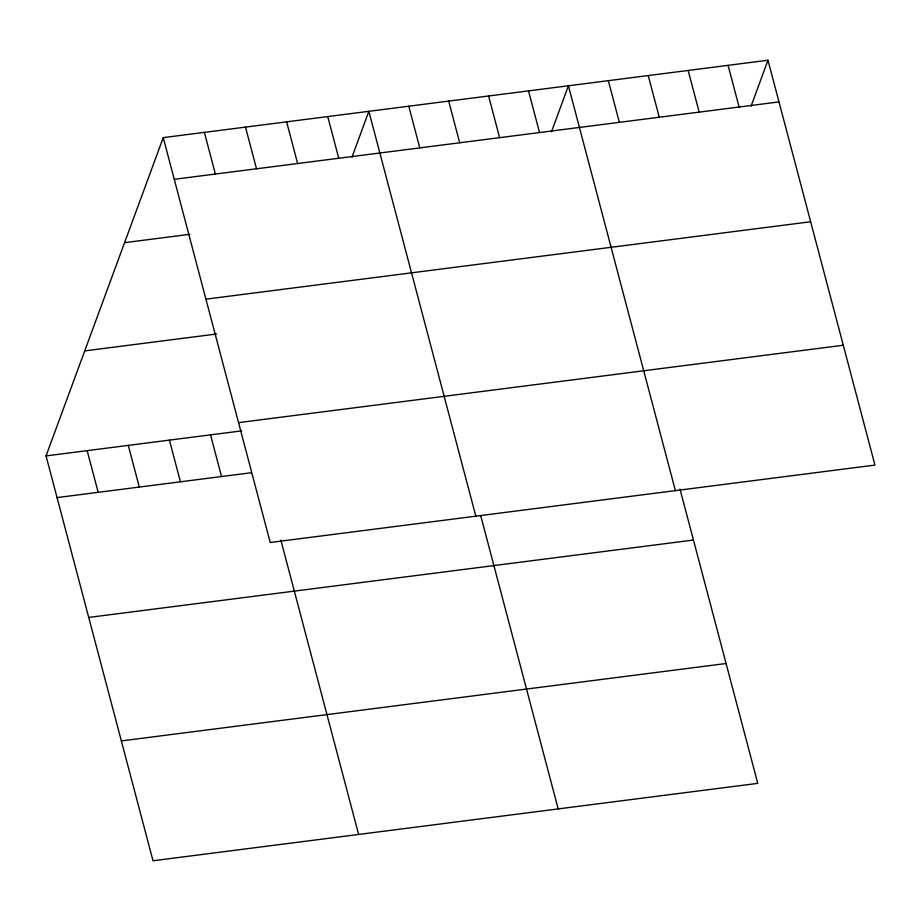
<?xml version="1.0" encoding="UTF-8"?>
<svg xmlns="http://www.w3.org/2000/svg" width="921" height="921" viewBox="0 0 921 921"><rect width="100%" height="100%" fill="white"/><g stroke="black" fill="none" stroke-linecap="round" stroke-linejoin="round"><path stroke-width="1.38" d="M679.986 489.063L757.753 783.368L153.013 860.767L46.05 455.918L163.247 137.632L767.987 60.233L874.95 465.082L270.221 542.492L163.247 137.632M351.937 157.272L368.861 111.314L475.823 516.174M551.506 131.726L568.418 85.768L675.392 490.628M751.064 106.18L767.987 60.233M174.265 179.307L778.993 101.909M124.577 242.672L189.807 234.314M205.924 299.152L810.664 221.754M84.732 350.889L216.596 334.001M238.551 422.635L843.279 345.237M46.05 455.918L241.728 430.867M57.056 497.593L251.329 472.726M88.727 617.438L693.455 540.04M121.353 740.921L726.082 663.511M728.074 65.333L739.079 107.009M688.16 70.445L699.166 112.12M648.246 75.557L659.252 117.232M608.332 80.668L619.349 122.343M528.504 90.88L539.522 132.555M488.602 95.991L499.608 137.666M448.688 101.103L459.694 142.778M408.774 106.203L419.78 147.878M480.797 515.99L558.184 808.914M327.738 116.576L338.755 158.251M286.615 121.848L297.633 163.512M245.493 127.11L256.51 168.785M204.37 132.371L215.387 174.046M280.87 540.155L358.626 834.449M210.541 434.862L221.547 476.537M169.418 440.123L180.424 481.798M128.295 445.396L139.301 487.071M87.173 450.657L98.179 492.332"/></g></svg>
